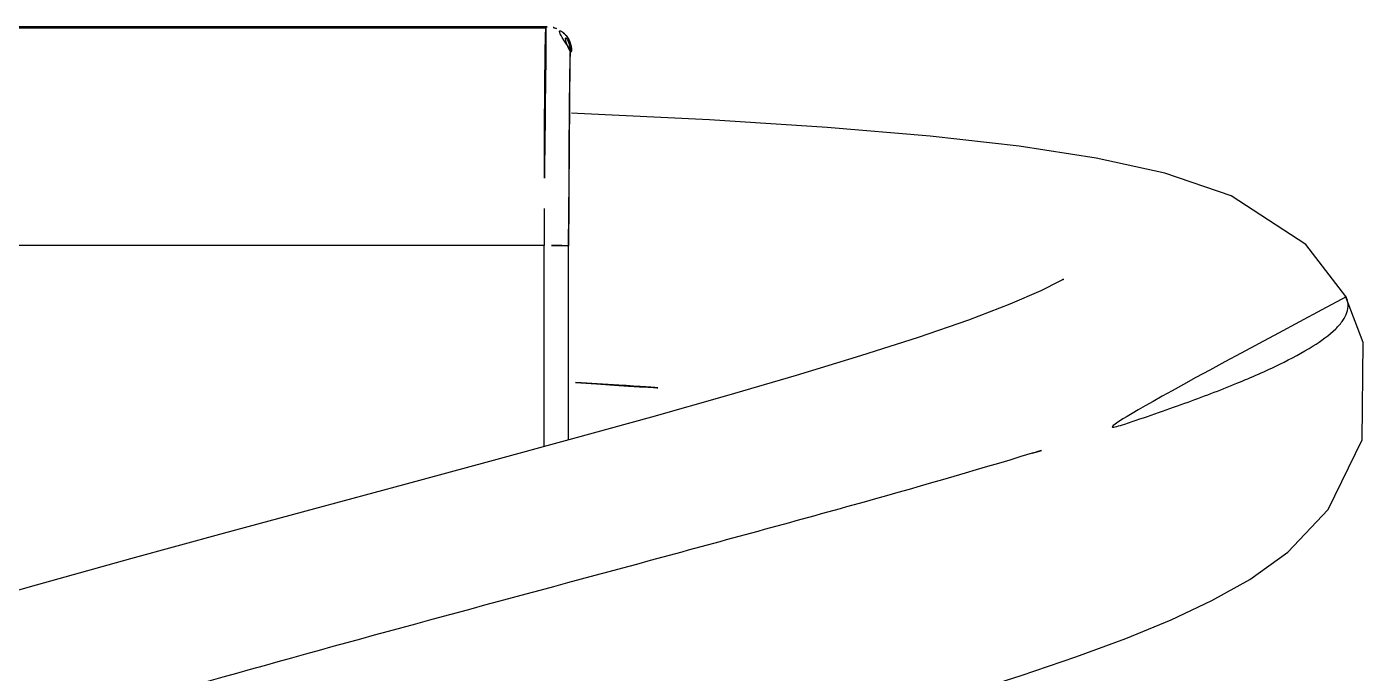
# Model space of a CAD drawing. Extents: x 16296684858 to 16296688009, y -37409618718 to -37409616409.
# Drawn here: x 16296685906.2 to 16296685961, y -37409616604.9 to -37409616578.3 of the extents above; entities that cross this region are included whole.
import ezdxf

# ---------------------------------------------------------------- set-up
doc = ezdxf.new("R2010")
doc.units = 0
doc.header["$LTSCALE"] = 10
doc.header["$MEASUREMENT"] = 0
doc.layers.get('0').update_dxf_attribs({"linetype": 'CONTINUOUS'})

msp = doc.modelspace()

# ---------------------------------------------------------------- linework, layer by layer
at = {"color": 7, "linetype": 'Continuous'}
for p, q in [((16296685831.03586, -37409616578.397217), (16296685927.48218, -37409616578.397217)), ((16296685927.53154, -37409616578.3479), (16296685831.32407, -37409616578.3479)), ((16296685927.53154, -37409616578.3479), (16296685927.48218, -37409616578.397217)), ((16296685928.5315, -37409616579.347878), (16296685928.482201, -37409616579.397217)), ((16296685928.531521, -37409616579.397217), (16296685928.531521, -37409616579.347862)), ((16296685927.41338, -37409616585.803963), (16296685927.41193, -37409616587.328049)), ((16296685927.41193, -37409616587.328049), (16296685828.553049, -37409616587.328049)), ((16296685927.41119, -37409616595.578568), (16296685927.41119, -37409616587.328049)), ((16296685928.41246, -37409616595.305557), (16296685928.412979, -37409616587.336189)), ((16296685960.276171, -37409616589.386307), (16296685960.29603, -37409616589.423332)), ((16296685960.29603, -37409616589.423332), (16296685960.302589, -37409616589.436493))]:
    msp.add_line(p, q, dxfattribs=at)
for points in [[(16296685960.29603, -37409616589.423332), (16296685958.6579, -37409616587.281464), (16296685955.590521, -37409616585.279747), (16296685952.87191, -37409616584.353661), (16296685950.05472, -37409616583.740761), (16296685946.88843, -37409616583.253891), (16296685943.246759, -37409616582.839912), (16296685939.02216, -37409616582.478737), (16296685934.189831, -37409616582.168083), (16296685928.76985, -37409616581.909447), (16296685928.531521, -37409616581.901237)], [(16296685948.67205, -37409616588.736794), (16296685948.7117, -37409616588.705597), (16296685948.567089, -37409616588.788963), (16296685947.78545, -37409616589.186508), (16296685946.50762, -37409616589.737587), (16296685944.811319, -37409616590.383347), (16296685942.75532, -37409616591.09523), (16296685940.388041, -37409616591.857437), (16296685937.75177, -37409616592.66024), (16296685934.884069, -37409616593.497307), (16296685931.816, -37409616594.365097), (16296685928.57184, -37409616595.262291), (16296685925.17288, -37409616596.188507), (16296685921.63817, -37409616597.144073), (16296685917.988131, -37409616598.129044), (16296685914.24614, -37409616599.142883), (16296685910.43515, -37409616600.185402), (16296685906.577379, -37409616601.25679)], [(16296685921.01626, -37409616612.319649), (16296685927.47929, -37409616610.574867), (16296685930.596821, -37409616609.729393), (16296685933.617531, -37409616608.902122), (16296685936.53264, -37409616608.091377), (16296685939.334591, -37409616607.294899), (16296685942.015209, -37409616606.510239), (16296685944.565901, -37409616605.734444), (16296685946.973009, -37409616604.965157), (16296685949.212379, -37409616604.20256), (16296685951.26495, -37409616603.444427), (16296685953.123779, -37409616602.682457), (16296685954.799971, -37409616601.896027), (16296685956.352579, -37409616601.024261), (16296685957.90881, -37409616599.901123), (16296685959.56373, -37409616598.156807), (16296685960.965309, -37409616595.292542), (16296685961.00724, -37409616591.306068), (16296685960.28454, -37409616589.40831)], [(16296685906.577379, -37409616601.25679), (16296685902.69544, -37409616602.357437), (16296685898.812481, -37409616603.487968), (16296685894.952, -37409616604.649361), (16296685891.1383, -37409616605.842621), (16296685887.402309, -37409616607.068283), (16296685883.76289, -37409616608.328781), (16296685881.5359, -37409616609.14402)]]:
    msp.add_lwpolyline(points, dxfattribs=at)
for centre, radius, start, end in [((16296685927.48213, -37409616579.39727), 1.000054, 0.0030599, 89.9947544), ((16296685927.531561, -37409616579.347816), 0.999934, 359.9969401, 90.00153), ((16296685927.532921, -37409616579.346336), 0.997892, 39.5594885, 44.9901861), ((16296685927.52766, -37409616579.350304), 1.004462, 22.561945, 39.5430335), ((16296685889.215111, -37409616404.157356), 200.334959, 286.89138478, 287.19842191)]:
    msp.add_arc(centre, radius, start, end, dxfattribs=at)
for points, knots in [([(16296685927.48218, -37409616578.397217), (16296685927.479469, -37409616578.400253), (16296685927.479231, -37409616578.415337), (16296685927.474979, -37409616578.442757), (16296685927.473049, -37409616578.488831), (16296685927.46829, -37409616578.582108), (16296685927.46376, -37409616578.740494), (16296685927.458071, -37409616578.978317), (16296685927.452721, -37409616579.279297), (16296685927.447451, -37409616579.6409), (16296685927.44244, -37409616580.060547), (16296685927.43577, -37409616580.726624), (16296685927.428539, -37409616581.677147), (16296685927.42165, -37409616582.938919), (16296685927.41646, -37409616584.333656), (16296685927.41424, -37409616585.303703), (16296685927.41338, -37409616585.803963)], [0, 0, 0, 0, 0.001648065, 0.005537573, 0.011678194, 0.020061869, 0.043513277, 0.075732489, 0.116455581, 0.165401264, 0.222196834, 0.28641063, 0.435160052, 0.607153958, 0.797403914, 1, 1, 1, 1]), ([(16296685928.412979, -37409616587.336189), (16296685928.413019, -37409616586.821739), (16296685928.413931, -37409616585.812576), (16296685928.41778, -37409616584.347816), (16296685928.423981, -37409616582.997673), (16296685928.43112, -37409616581.968132), (16296685928.438061, -37409616581.239502), (16296685928.443399, -37409616580.776863), (16296685928.44912, -37409616580.376709), (16296685928.454981, -37409616580.042679), (16296685928.46133, -37409616579.778328), (16296685928.466419, -37409616579.602074), (16296685928.471901, -37409616579.498459), (16296685928.474001, -37409616579.44722), (16296685928.478979, -37409616579.417229), (16296685928.479071, -37409616579.400337), (16296685928.482201, -37409616579.397217)], [0, 0, 0, 0, 0.194372742, 0.381286132, 0.553427618, 0.704495171, 0.770280627, 0.828736223, 0.879301911, 0.921491882, 0.954933662, 0.979278037, 0.987969981, 0.994324155, 0.998330876, 1, 1, 1, 1]), ([(16296685928.41296, -37409616587.333389), (16296685928.40782, -37409616587.328728), (16296685928.377501, -37409616587.336166), (16296685928.323931, -37409616587.327103), (16296685928.230049, -37409616587.330093), (16296685928.107929, -37409616587.327187), (16296685927.958229, -37409616587.326874), (16296685927.723459, -37409616587.325623), (16296685927.538931, -37409616587.325462), (16296685927.41193, -37409616587.325447)], [0, 0, 0, 0, 0.020813964, 0.078707235, 0.171742692, 0.296094158, 0.447200383, 0.619437605, 1, 1, 1, 1]), ([(16296685960.302589, -37409616589.436493), (16296685960.34968, -37409616589.532768), (16296685960.40988, -37409616589.747017), (16296685960.353081, -37409616590.090332), (16296685960.16609, -37409616590.428459), (16296685959.72216, -37409616590.925583), (16296685958.851669, -37409616591.541634), (16296685957.482071, -37409616592.269463), (16296685955.718201, -37409616593.038208), (16296685953.591669, -37409616593.845879), (16296685951.130739, -37409616594.690117), (16296685949.37697, -37409616595.24781), (16296685948.45039, -37409616595.534683)], [0, 0, 0, 0, 0.023096796, 0.046366328, 0.073100747, 0.105300224, 0.189271577, 0.300881001, 0.439465802, 0.603467731, 0.790989108, 1, 1, 1, 1]), ([(16296685928.69718, -37409616592.945999), (16296685929.2896, -37409616592.980309), (16296685931.501289, -37409616593.115601), (16296685933.711309, -37409616593.280571), (16296685935.32712, -37409616593.426842)], [0, 0, 0, 0, 0.26780766, 1, 1, 1, 1]), ([(16296685947.423901, -37409616595.84938), (16296685944.9828, -37409616596.59082), (16296685939.766239, -37409616598.081497), (16296685928.49649, -37409616601.143593), (16296685916.63496, -37409616604.314003), (16296685904.70756, -37409616607.771179), (16296685893.863569, -37409616611.188553), (16296685886.16864, -37409616614.101578), (16296685881.370649, -37409616616.118156)], [0, 0, 0, 0, 0.110696525, 0.23538029, 0.506727205, 0.643409596, 0.774175535, 1, 1, 1, 1])]:
    msp.add_open_spline(points, degree=3, knots=knots, dxfattribs=at)
for points in [[(16296685927.914801, -37409616578.424278), (16296685927.79446, -37409616578.374413), (16296685927.6618, -37409616578.347908), (16296685927.53154, -37409616578.3479)], [(16296685928.238649, -37409616578.640839), (16296685928.14683, -37409616578.549004), (16296685928.034769, -37409616578.473991), (16296685927.914801, -37409616578.424278)], [(16296685928.5315, -37409616579.3479), (16296685928.5315, -37409616579.217728), (16296685928.505039, -37409616579.085167), (16296685928.45525, -37409616578.964897)]]:
    msp.add_open_spline(points, degree=3, dxfattribs=at)

doc.saveas('drawing.dxf')
